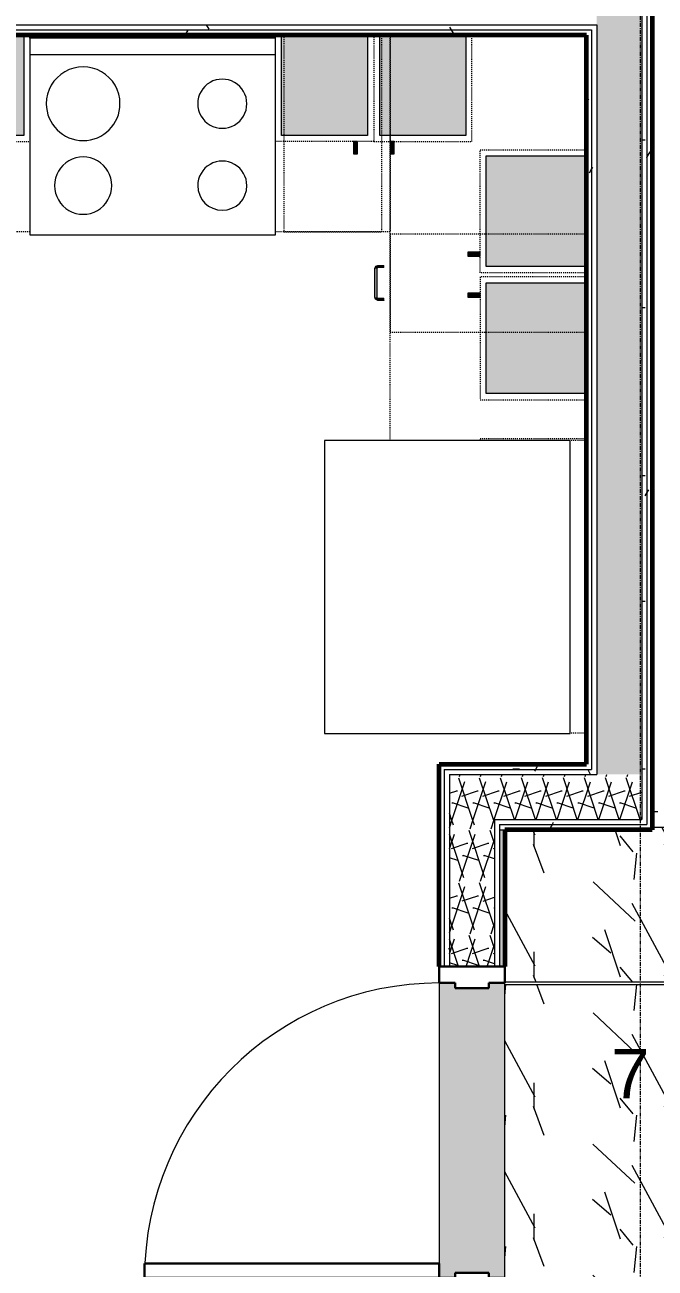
# Model space of a CAD drawing. Header units: inches. Extents: x -4169 to -1846, y 9706 to 12377.
# Drawn here: x -3556.5 to -3479.5, y 10972.7 to 11124.4 of the extents above; entities that cross this region are included whole.
import ezdxf

# ---------------------------------------------------------------- set-up
doc = ezdxf.new("R2010")
doc.units = ezdxf.units.IN
doc.header["$MEASUREMENT"] = 0
doc.linetypes.add('Dash', pattern=[0.25, 0.125, -0.125])
doc.linetypes.add('Grid Line 1_2_', pattern=[0.8749999999999999, 0.4999999999999999, -0.125, 0.125, -0.125])
for name, color, linetype, lineweight in [('0-1', 7, 'Continuous', 5), ('0-2', 7, 'Continuous', 18), ('A-CLNG', 13, 'Continuous', 18), ('A-CLNG-PATT-1', 35, 'Continuous', 18), ('A-DOOR', 31, 'Continuous', 18), ('A-DOOR-6', 31, 'Continuous', 30), ('A-DOOR-7', 31, 'Continuous', 9), ('A-DOOR-FRAM', 31, 'Continuous', 30), ('A-FLOR-2', 7, 'Continuous', 18), ('A-WALL', 113, 'Continuous', 18), ('A-WALL-PATT-4', 111, 'Continuous', 9), ('G-ANNO-SYMB-2', 111, 'Continuous', 9), ('I-WALL', 2, 'Continuous', 18), ('I-WALL-2', 2, 'Continuous', 5), ('I-WALL-3', 2, 'Continuous', 60), ('Q-CASE', 31, 'Continuous', 9), ('Q-CASE-1', 9, 'Continuous', 9), ('Q-CASE-3', 250, 'Continuous', 9), ('Q-CASE-4', 250, 'Dash', 9), ('Q-CASE-HDLN-1', 250, 'Dash', 9), ('Q-CASE-HDLN-2', 31, 'Continuous', 9), ('Q-SPCQ-1', 250, 'Continuous', 9), ('S-GRID-1', 1, 'Grid Line 1_2_', 9)]:
    doc.layers.add(name, color=color, linetype=linetype, lineweight=lineweight)
doc.styles.add('Arial_1', font='arial.ttf', dxfattribs={"height": 5.999999999999996})
pattern_1 = [(0, (0, 0), (20.48, 5.12), [0.845, -14.515, 0.845, -14.515, -81.92]), (0, (0, 0), (20.48, 5.12), [-30.72, 0.845, -29.875, 0.845, -14.515, -35.84]), (0, (0, 0), (20.48, 5.12), [-76.8, 0.845, -9.395, 0.845, -24.755]), (120, (7.68, 2.56), (-14.67405006737632, 15.1762002695053), [0.8449999999999999, -14.515, 0.8449999999999999, -14.515, -81.91999999999999]), (120, (7.68, 2.56), (-14.67405006737632, 15.1762002695053), [-30.72, 0.8449999999999999, -29.875, 0.8449999999999999, -14.515, -35.84]), (120, (7.68, 2.56), (-14.67405006737632, 15.1762002695053), [-76.79999999999998, 0.8449999999999999, -9.394999999999998, 0.8449999999999999, -24.755]), (240, (10.24, 12.8), (-5.805949932623669, -20.2962002695053), [0.845, -14.515, 0.845, -14.515, -81.92]), (240, (10.24, 12.8), (-5.805949932623669, -20.2962002695053), [-30.72, 0.845, -29.875, 0.845, -14.515, -35.84]), (240, (10.24, 12.8), (-5.805949932623669, -20.2962002695053), [-76.8, 0.845, -9.395, 0.845, -24.755])]
pattern_2 = [(161.57, (0.32, 0.32), (-2.560496184573631, -0.0005373861552858683), [0, -18.214, 2.022, 0]), (18.43, (-0.32, 0.32), (-2.560496184573631, 0.0005373861552860904), [0, -18.214, 2.022, 0]), (108.43, (0.32, 0.32), (1.279220909290681, -6.400876726295667), [6.069999999999999, -14.166]), (71.57, (-0.32, 0.32), (1.279220909290681, 6.400876726295667), [6.07, -14.166])]

# ---------------------------------------------------------------- blocks, each defined once
blk = doc.blocks.new('Refrigerator_-_Side-by-Side_6047 - 36_ X 30_-345559-ENLARGED RCP - 2ND FLOOR PLAN')
at = {"layer": 'Q-SPCQ-1'}
for p, q in [((17.87499999999981, 14.42220360188391), (-17.87500000000018, 14.42220360188391)), ((-17.87500000000018, 14.42220360188391), (-17.87500000000018, -15.57779639811609)), ((17.8749999999998, -15.57779639811608), (17.8749999999998, 14.42220360188391)), ((-17.87500000000018, -15.57779639811608), (17.87499999999981, -15.57779639811608))]:
    blk.add_line(p, q, dxfattribs=at)
blk = doc.blocks.new('Range - 24_ x 30_-2320547-ENLARGED RCP - 2ND FLOOR PLAN')
at = {"layer": 'Q-SPCQ-1'}
for p, q in [((29.99999999999996, 23.99999999999998), (-1.957539771512496e-42, 23.99999999999998)), ((-1.957539771512497e-42, 23.99999999999999), (0, 0)), ((29.99999999999996, 0), (29.99999999999996, 23.99999999999998)), ((-2.664535259100375e-15, 21.99999999999997), (29.9999999999962, 21.99999999999997)), ((0, 0), (29.99999999999996, 0))]:
    blk.add_line(p, q, dxfattribs=at)
for centre, radius, start, end in [((6.499999999999339, 16.00000000000003), 4.499999999999293, 359.9999999999996, 179.9999999999998), ((23.49999999999869, 16.00000000000002), 2.999999999999963, 359.9999999999996, 179.9999999999997), ((6.499999999999339, 16.00000000000006), 4.499999999999299, 179.9999999999997, 359.9999999999989), ((23.49999999999869, 16.00000000000005), 2.999999999999962, 180.0000000000001, 3.562221243239139e-13), ((6.499999999999833, 5.999999999999932), 3.499999999999869, 359.9999999999996, 179.9999999999998), ((23.49999999999989, 5.999999999999961), 2.999999999999918, 359.9999999999996, 180), ((6.499999999999833, 5.999999999999954), 3.49999999999987, 180.0000000000001, 3.562221243239139e-13), ((23.49999999999989, 5.999999999999978), 2.999999999999916, 179.9999999999998, 359.9999999999989)]:
    blk.add_arc(centre, radius, start, end, dxfattribs=at)
blk = doc.blocks.new('OD_CW_Countertop - OD_CW_Countertop-2386725-ENLARGED RCP - 2ND FLOOR PLAN')
at = {"layer": 'Q-CASE-HDLN-1'}
for p, q in [((0.7377049180327883, -24.00000000000029), (0.7377049180327883, -2.575717417130423e-13)), ((0.7377049180327883, -2.589040093425925e-13), (14.73770491793514, -2.589040093425925e-13)), ((44.73770491793504, -2.589040093425925e-13), (47.237704917906, -2.589040093425925e-13)), ((68.86270491791424, -2.589040093425925e-13), (70.3627049179664, -2.589040093425925e-13)), ((70.3627049179664, -2.589040093425925e-13), (70.3627049179664, -24.00000000000029))]:
    blk.add_line(p, q, dxfattribs=at)
blk = doc.blocks.new('OD_CW_Countertop - OD_CW_Countertop-2483757-ENLARGED RCP - 2ND FLOOR PLAN')
at = {"layer": 'Q-CASE-HDLN-1'}
for p, q in [((0.7377049180327883, -2.589040093425925e-13), (50.23770493029904, -2.589040093425925e-13)), ((0.7377049180327883, -24.00000000000029), (0.7377049180327883, -22.00000001096754))]:
    blk.add_line(p, q, dxfattribs=at)
blk = doc.blocks.new('300 Series Wall Hung Cabinet_301 - 15_-2215564-ENLARGED RCP - 2ND FLOOR PLAN')
at = {"layer": 'Q-CASE-1'}
for points in [[(-5.011553985249349, 13.1875000000528), (-5.011553985249349, 14.68675565727522), (-5.500000000003523, 14.68675565727522), (-5.500000000003523, 13.1875000000528)], [(6.749999999996077, 0.1875000000138129), (6.749999999996247, 12.43750000005281), (-6.750000000003751, 12.43750000005281), (-6.750000000003921, 0.1875000000138129)]]:
    blk.add_hatch(color=256, dxfattribs=at).paths.add_polyline_path(points, flags=0)
at = {"layer": 'Q-CASE-3'}
for p, q in [((-5.01155398524565, 14.68675565726132), (-5.499999999999833, 14.68675565726132)), ((-5.499999999999833, 14.68675565726132), (-5.499999999999833, 13.187500000039)), ((-5.011553985245655, 13.187500000039), (-5.011553985245655, 14.68675565726132)), ((-6.750000000000163, 0.1874999999998294), (-6.750000000000163, 12.43750000003875)), ((-6.750000000000163, 12.43750000003875), (6.749999999999915, 12.43750000003875)), ((-5.499999999999833, 13.187500000039), (-5.01155398524565, 13.187500000039)), ((6.749999999999915, 12.43750000003875), (6.749999999999915, 0.1874999999998294))]:
    blk.add_line(p, q, dxfattribs=at)
at = {"layer": 'Q-CASE-4'}
for p, q in [((-7.499999999999789, 0.1874999999998294), (-7.499999999999789, 13.187500000039)), ((-7.499999999999789, 13.187500000039), (7.500000000000199, 13.187500000039)), ((7.5000000000002, 13.187500000039), (7.5000000000002, 0.1874999999998294))]:
    blk.add_line(p, q, dxfattribs=at)
blk = doc.blocks.new('300 Series Wall Hung Cabinet_301 - 15_-2216209-ENLARGED RCP - 2ND FLOOR PLAN')
at = {"layer": 'Q-CASE-1'}
for points in [[(-6.749999999996759, -0.187500000014154), (-6.74999999999693, -12.43750000005315), (6.75000000000341, -12.43750000005315), (6.75000000000358, -0.187500000014154)], [(-5.499999999996361, -13.18750000005315), (-5.499999999996361, -14.68675565727557), (-5.011553985242187, -14.68675565727557), (-5.011553985242187, -13.18750000005315)]]:
    blk.add_hatch(color=256, dxfattribs=at).paths.add_polyline_path(points, flags=0)
at = {"layer": 'Q-CASE-3'}
for p, q in [((-6.750000000000163, -12.43750000003909), (-6.750000000000163, -0.1875000000001705)), ((6.749999999999915, -0.1875000000001705), (6.749999999999915, -12.43750000003909)), ((6.749999999999915, -12.43750000003909), (-6.750000000000163, -12.43750000003909)), ((-5.01155398524565, -13.18750000003936), (-5.499999999999833, -13.18750000003936)), ((-5.499999999999833, -13.18750000003936), (-5.499999999999833, -14.68675565726168)), ((-5.011553985245655, -14.68675565726168), (-5.011553985245655, -13.18750000003936)), ((-5.499999999999833, -14.68675565726168), (-5.01155398524565, -14.68675565726168))]:
    blk.add_line(p, q, dxfattribs=at)
at = {"layer": 'Q-CASE-4'}
for p, q in [((-7.499999999999789, -0.1875000000001704), (-7.499999999999789, -13.18750000003934)), ((7.5000000000002, -13.18750000003934), (7.5000000000002, -0.1875000000001705)), ((-7.499999999999789, -13.18750000003934), (7.500000000000199, -13.18750000003934))]:
    blk.add_line(p, q, dxfattribs=at)
blk = doc.blocks.new('300 Series Wall Hung Cabinet_302 - 18_ x 36_-2359323-ENLARGED RCP - 2ND FLOOR PLAN')
at = {"layer": 'Q-CASE-4'}
for p, q in [((17.72499998758976, 13.18750000003899), (18.0000000000002, 13.18750000003899)), ((18.0000000000002, 13.18750000003899), (18.0000000000002, 0.1874999999997655)), ((-17.99999999999978, 0.1874999999997655), (-17.99999999999978, 2.187499988288318))]:
    blk.add_line(p, q, dxfattribs=at)
blk = doc.blocks.new('Base Cabinet-Single Door - 12_-2213366-ENLARGED RCP - 2ND FLOOR PLAN')
at = {"layer": 'Q-CASE-4'}
for p, q in [((-5.262295081967094, 23.99999999999996), (-5.262295081967094, -5.329070518200751e-15)), ((6.737704918032557, 23.99999999999996), (-5.262295081967095, 23.99999999999996)), ((6.737704918032557, -5.329070518200751e-15), (6.737704918032557, 23.99999999999996)), ((-5.262295081967094, -5.329070518200751e-15), (6.737704918032558, -5.329070518200751e-15))]:
    blk.add_line(p, q, dxfattribs=at)
blk = doc.blocks.new('300 Series Wall Hung Cabinet_301 - 12_-2218017-ENLARGED RCP - 2ND FLOOR PLAN')
at = {"layer": 'Q-CASE-1'}
for points in [[(-3.999999999985107, 13.18750000004342), (-3.511553985231103, 13.18750000004342), (-3.511553985231103, 14.68675565726584), (-3.999999999985107, 14.68675565726584)], [(-5.249999999985675, 0.1875000001517719), (5.250000000014665, 0.1875000001517719), (5.250000000014665, 12.43750000004343), (-5.249999999985675, 12.43750000004343), (-5.249999999985675, 0.5625000009266613)]]:
    blk.add_hatch(color=256, dxfattribs=at).paths.add_polyline_path(points, flags=0)
at = {"layer": 'Q-CASE-3'}
for p, q in [((-3.51155398524565, 14.68675565726132), (-3.999999999999833, 14.68675565726132)), ((-3.999999999999833, 14.68675565726132), (-3.999999999999833, 13.18750000003899)), ((-3.511553985245655, 13.18750000003899), (-3.511553985245655, 14.68675565726132)), ((-5.250000000000162, 0.1874999999998294), (-5.250000000000161, 12.43750000003875)), ((-5.250000000000161, 12.43750000003875), (5.249999999999917, 12.43750000003875)), ((-3.999999999999833, 13.18750000003899), (-3.51155398524565, 13.18750000003899)), ((5.249999999999917, 12.43750000003875), (5.249999999999917, 0.1874999999998294))]:
    blk.add_line(p, q, dxfattribs=at)
at = {"layer": 'Q-CASE-4'}
for p, q in [((-5.999999999999787, 0.1874999999998294), (-5.999999999999787, 13.18750000003899)), ((-5.999999999999787, 13.18750000003899), (6.000000000000202, 13.18750000003899)), ((6.000000000000202, 0.562500000931556), (6.000000000000202, 0.1874999999998294))]:
    blk.add_line(p, q, dxfattribs=at)
blk = doc.blocks.new('300 Series Wall Hung Cabinet_301 - 12_-2216986-ENLARGED RCP - 2ND FLOOR PLAN')
at = {"layer": 'Q-CASE-1'}
for points in [[(5.249999999984651, -0.5625000009271729), (5.249999999984651, -0.1875000001522835), (-5.250000000015347, -0.1875000001522835), (-5.250000000015347, -12.43750000004394), (5.249999999984651, -12.43750000004394), (5.249999999984651, -4.792249219558925)], [(-3.511553985260775, -13.18750000004395), (-4.000000000015119, -13.18750000004395), (-4.000000000015119, -14.68675565726637), (-3.511553985260775, -14.68675565726637)]]:
    blk.add_hatch(color=256, dxfattribs=at).paths.add_polyline_path(points, flags=0)
at = {"layer": 'Q-CASE-3'}
for p, q in [((-5.250000000000161, -12.4375000000391), (-5.250000000000162, -0.1875000000001705)), ((5.249999999999917, -0.1875000000001705), (5.249999999999917, -12.4375000000391)), ((5.249999999999917, -12.4375000000391), (-5.250000000000161, -12.4375000000391)), ((-3.51155398524565, -13.18750000003935), (-3.999999999999833, -13.18750000003935)), ((-3.999999999999833, -13.18750000003935), (-3.999999999999833, -14.68675565726168)), ((-3.511553985245655, -14.68675565726168), (-3.511553985245655, -13.18750000003935)), ((-3.999999999999833, -14.68675565726168), (-3.51155398524565, -14.68675565726168))]:
    blk.add_line(p, q, dxfattribs=at)
at = {"layer": 'Q-CASE-4'}
for p, q in [((-5.999999999999787, -0.1875000000001704), (-5.999999999999787, -13.18750000003934)), ((6.000000000000202, -13.18750000003934), (6.000000000000202, -0.1875000000001705)), ((-5.999999999999787, -13.18750000003934), (6.000000000000202, -13.18750000003934))]:
    blk.add_line(p, q, dxfattribs=at)
blk = doc.blocks.new('300 Series Wall Hung Cabinet_301 - 18_-2356589-ENLARGED RCP - 2ND FLOOR PLAN')
at = {"layer": 'Q-CASE-1'}
blk.add_hatch(color=256, dxfattribs=at).paths.add_polyline_path([(8.249999999985333, -4.792249219558754), (8.249999999985333, -0.187500000152113), (-8.250000000014664, -0.1875000001519424), (-8.250000000014664, -2.187500000814168), (5.999999999978512, -2.187500000814338), (5.999999999978512, -12.43750000004377), (8.249999999985333, -12.43750000004377)], flags=0)
at = {"layer": 'Q-CASE-3'}
for p, q in [((-8.250000000000163, -2.187500000809754), (-8.250000000000163, -0.1875000000001705)), ((8.249999999999915, -0.1875000000001705), (8.249999999999915, -12.43750000003909)), ((8.249999999999915, -12.43750000003909), (6.000000000003765, -12.43750000003909))]:
    blk.add_line(p, q, dxfattribs=at)
at = {"layer": 'Q-CASE-4'}
for p, q in [((-8.999999999999789, -0.1875000000001704), (-8.999999999999789, -2.187500000809773)), ((9.000000000000199, -0.5625000009225073), (9.000000000000199, -0.1875000000001705)), ((6.0000000000039, -13.18750000003935), (9.000000000000199, -13.18750000003935))]:
    blk.add_line(p, q, dxfattribs=at)
blk = doc.blocks.new('Drawer_Base_Cabinet_3_drawer_12205 - 12_-V9-ENLARGED RCP - 2ND FLOOR PLAN')
at = {"layer": 'Q-CASE'}
for points in [[(-1.350683429602156, 25.50000000000405), (-1.151837145205604, 25.52206958910376), (-1.01229508195405, 25.68750000000593), (-1.01229508195388, 25.83838834765233), (-1.163183429601986, 25.81250000000394), (-1.283741691359807, 25.75000000000621), (-1.340679677510536, 25.61253954162636)], [(-1.01229508195388, 25.87500000000388), (-1.01229508195405, 25.62500000000394), (2.487704918046176, 25.64174682452882), (2.487704918046347, 25.87500000000388), (1.480773699180304, 25.87500000000439)], [(2.487704918046176, 25.75000000000399), (2.507683135541185, 25.64163343486014), (2.675204918046176, 25.50000000000388), (2.826093265694623, 25.50000000000388), (2.785039875101347, 25.68750000000371), (2.716126094625167, 25.78038485073138), (2.600244459668488, 25.82838459556071), (2.487704918306064, 25.81250000000189), (2.487704918046176, 25.78235238064168)], [(-1.383035810240528, 24.75000000000388), (-1.1415543536678, 24.75000000000388), (-1.154041906480699, 25.50000000000388), (-1.383035810240017, 25.50000000000405), (-1.383035810240358, 25.13604435076373)], [(2.616964189759585, 24.75000000000405), (2.858445646332313, 24.75000000000388), (2.845958093519584, 25.50000000000388), (2.616964189760096, 25.50000000000405)]]:
    blk.add_hatch(color=256, dxfattribs=at).paths.add_polyline_path(points, flags=0)
at = {"layer": 'Q-CASE-HDLN-1'}
for p, q in [((6.737704918034024, 23.99999999999894), (-5.262295081965974, 23.99999999999894)), ((-5.262295081965974, 23.99999999999894), (-5.262295081965974, -1.055155962603748e-12)), ((6.737704918034024, 23.99999999999894), (6.737704918034024, -1.055155962603748e-12)), ((6.737704918034024, -1.055155962603748e-12), (-5.262295081965974, -1.055155962603748e-12))]:
    blk.add_line(p, q, dxfattribs=at)
at = {"layer": 'Q-CASE-HDLN-2'}
for p, q in [((-1.236002898240087, 25.80096480348173), (-1.01229508195388, 25.87500000000401)), ((-1.236002898240087, 25.80096480348255), (-1.012295081953709, 25.87500000000484)), ((-1.01229508195388, 25.87500000000388), (2.487704918046006, 25.87500000000388)), ((2.487704918046347, 25.87500000000401), (2.576181683920253, 25.83052355969497)), ((2.487704918046347, 25.87500000000466), (2.57618168392247, 25.8305235596946)), ((-1.387295081953709, 25.50000000000384), (-1.34281864164501, 25.58847676587724)), ((-1.387295081953539, 25.50000000000466), (-1.34281864164501, 25.58847676587806)), ((-1.38729508195388, 24.75000000000388), (-1.38729508195388, 25.50000000000388)), ((-1.387295081953709, 24.75000000000401), (-1.387295081953709, 25.50000000000384)), ((-1.387295081953709, 24.75000000000484), (-1.387295081953539, 25.50000000000466)), ((-1.387295081967109, 24.75000000000012), (-1.137295081967109, 24.75000000000012)), ((-1.383035810253243, 24.75000000000012), (-1.387295081967109, 24.75000000000012)), ((-1.387295081967012, 24.75000000000016), (-1.383035810253145, 24.75000000000016)), ((-1.383035810253145, 24.75000000000016), (-1.387295081967012, 24.75000000000016)), ((-1.387295081966898, 24.75000000000094), (-1.383035810253032, 24.75000000000094)), ((-1.383035810253032, 24.75000000000094), (-1.387295081966898, 24.75000000000094)), ((-1.137295081967109, 24.75000000000012), (-1.141554353680976, 24.75000000000012)), ((-1.141554353680878, 24.75000000000016), (-1.137295081967012, 24.75000000000016)), ((-1.137295081967012, 24.75000000000016), (-1.141554353680878, 24.75000000000016)), ((-1.141554353680765, 24.75000000000094), (-1.137295081966898, 24.75000000000094)), ((-1.137295081966898, 24.75000000000094), (-1.141554353680765, 24.75000000000094)), ((-1.137295081953937, 25.50000000000388), (-1.137295081953937, 24.75000000000388)), ((-1.137295081953596, 25.50000000000384), (-1.137295081953766, 24.75000000000384)), ((-1.137295081953596, 25.50000000000466), (-1.137295081953766, 24.75000000000466)), ((-1.012295081953709, 25.62500000000407), (-1.049206954186218, 25.6048349522985)), ((-1.01229508195388, 25.62500000000455), (-1.049206954184512, 25.60483495230017)), ((2.487704918046176, 25.62500000000394), (-1.012295081953709, 25.62500000000394)), ((2.612704918046404, 25.50000000000401), (2.592539870341852, 25.53691187223516)), ((2.612704918046233, 25.50000000000484), (2.592539870342704, 25.5369118722341)), ((2.612704918046063, 24.75000000000405), (2.612704918046233, 25.50000000000388)), ((2.612704918046404, 24.75000000000401), (2.612704918046404, 25.50000000000401)), ((2.612704918046233, 24.75000000000484), (2.612704918046233, 25.50000000000484)), ((2.616964189746752, 24.75000000000013), (2.612704918032885, 24.75000000000013)), ((2.612704918032885, 24.75000000000013), (2.862704918032885, 24.75000000000013)), ((2.616964189746851, 24.75000000000018), (2.612704918032984, 24.75000000000018)), ((2.612704918032984, 24.75000000000018), (2.61696418974685, 24.75000000000018)), ((2.616964189746965, 24.75000000000095), (2.612704918033098, 24.75000000000095)), ((2.612704918033098, 24.75000000000095), (2.616964189746965, 24.75000000000095)), ((2.788669721523888, 25.72370781629039), (2.862704918046347, 25.50000000000401)), ((2.788669721524058, 25.72370781629104), (2.862704918046176, 25.50000000000484)), ((2.862704918032885, 24.75000000000013), (2.858445646319019, 24.75000000000013)), ((2.862704918032984, 24.75000000000018), (2.858445646319117, 24.75000000000018)), ((2.858445646319117, 24.75000000000018), (2.862704918032984, 24.75000000000018)), ((2.862704918033098, 24.75000000000095), (2.858445646319232, 24.75000000000095)), ((2.858445646319232, 24.75000000000095), (2.862704918033098, 24.75000000000095)), ((2.862704918046176, 25.50000000000405), (2.862704918046176, 24.75000000000388)), ((2.862704918046347, 25.50000000000401), (2.862704918046347, 24.75000000000401)), ((2.862704918046176, 25.50000000000484), (2.862704918046176, 24.75000000000484))]:
    blk.add_line(p, q, dxfattribs=at)
at = {"layer": 'Q-CASE-HDLN-2', "flags": 128}
for points in [[(-1.38729508195388, 25.50000000000388), (-1.236002898240087, 25.80096480348176), (-1.01229508195388, 25.87500000000388)], [(2.487704918046006, 25.87500000000388), (2.788669721523717, 25.72370781629026), (2.862704918046176, 25.50000000000405)], [(-1.012295081953709, 25.62500000000394), (-1.117478955054764, 25.56753778823737), (-1.137295081953937, 25.50000000000388)], [(2.612704918046233, 25.50000000000388), (2.555242706279671, 25.60518387310493), (2.487704918046176, 25.62500000000394)]]:
    blk.add_lwpolyline(points, dxfattribs=at)
blk = doc.blocks.new('CTR - 1st Phase - Unit Layouts_rvt-1-ENLARGED RCP - 2ND FLOOR PLAN')
at = {"layer": '0-2'}
for name, p, rotation in [('OD_CW_Countertop - OD_CW_Countertop-2386725-ENLARGED RCP - 2ND FLOOR PLAN', (-3511.186031761699, 11099.18939611374), 180), ('300 Series Wall Hung Cabinet_301 - 12_-2218017-ENLARGED RCP - 2ND FLOOR PLAN', (-3519.923736679621, 11123.37689611455), 180), ('Base Cabinet-Single Door - 12_-2213366-ENLARGED RCP - 2ND FLOOR PLAN', (-3518.186031761596, 11123.18939611375), 180), ('OD_CW_Countertop - OD_CW_Countertop-2483757-ENLARGED RCP - 2ND FLOOR PLAN', (-3511.923736678921, 11072.95169118824), 90.00000000002113), ('300 Series Wall Hung Cabinet_301 - 15_-2215564-ENLARGED RCP - 2ND FLOOR PLAN', (-3487.736236679677, 11101.68939611453), 90.00000000003237), ('Drawer_Base_Cabinet_3_drawer_12205 - 12_-V9-ENLARGED RCP - 2ND FLOOR PLAN', (-3487.923736679918, 11092.20169119561), 90.00000000003253), ('300 Series Wall Hung Cabinet_301 - 15_-2216209-ENLARGED RCP - 2ND FLOOR PLAN', (-3487.736236679668, 11086.18939611453), 270.0000000000324), ('Refrigerator_-_Side-by-Side_6047 - 36_ X 30_-345559-ENLARGED RCP - 2ND FLOOR PLAN', (-3504.345940269823, 11055.81439610236), 270.0000000000464), ('300 Series Wall Hung Cabinet_302 - 18_ x 36_-2359323-ENLARGED RCP - 2ND FLOOR PLAN', (-3487.736236679693, 11055.96439611472), 90.00000000003162)]:
    blk.add_blockref(name, p, dxfattribs=dict(at, rotation=rotation))
for name, p in [('300 Series Wall Hung Cabinet_301 - 18_-2356589-ENLARGED RCP - 2ND FLOOR PLAN', (-3564.92373667962, 11123.37689611453)), ('Range - 24_ x 30_-2320547-ENLARGED RCP - 2ND FLOOR PLAN', (-3555.923736679634, 11098.81439611353)), ('300 Series Wall Hung Cabinet_301 - 12_-2216986-ENLARGED RCP - 2ND FLOOR PLAN', (-3507.923736679727, 11123.37689611456))]:
    blk.add_blockref(name, p, dxfattribs=at)
blk = doc.blocks.new('CTR - 1st Phase - Shell_rvt-1-ENLARGED RCP - 2ND FLOOR PLAN')
at = {"layer": 'A-FLOR-2'}
blk.add_line((-3479.923736679722, 11028.4393961104), (-3479.223736679703, 11028.4393961104), dxfattribs=at)
at = {"layer": 'S-GRID-1'}
blk.add_line((-3481.323736679715, 9836.179692344092), (-3481.323736679694, 12344.54045190506), dxfattribs=at)
blk = doc.blocks.new('HOLLOW METAL - UNIT DOOR-2125827-ENLARGED RCP - 2ND FLOOR PLAN')
at = {"layer": 'A-DOOR-6'}
for p, q in [((16.2499999999999, -4.249999999999965), (17.9999999999999, -4.249999999999971)), ((16.24999999999985, -40.24999999999997), (16.2499999999999, -4.249999999999965)), ((17.9999999999999, -4.249999999999971), (17.99999999999985, -40.24999999999997)), ((17.99999999999985, -40.24999999999997), (16.24999999999985, -40.24999999999997))]:
    blk.add_line(p, q, dxfattribs=at)
at = {"layer": 'A-DOOR-7'}
blk.add_arc((17.99999999999991, -4.249999999999967), 36.00000000000004, 179.9999999999995, 269.9999999999992, dxfattribs=at)
at = {"layer": 'A-DOOR-FRAM'}
for p, q in [((-20.0000000000001, 3.750000000000011), (-18.00000000000011, 3.750000000000011)), ((-20.0000000000001, -4.249999999999995), (-20.0000000000001, 3.75000000000001)), ((-18.00000000000011, 3.750000000000011), (-18.00000000000011, 1.812500000000015)), ((17.99999999999989, 3.750000000000011), (19.99999999999988, 3.750000000000011)), ((17.99999999999989, 1.812500000000015), (17.99999999999989, 3.750000000000011)), ((19.99999999999988, 3.750000000000011), (19.99999999999988, -4.249999999999995)), ((-18.00000000000011, 1.812500000000015), (-17.37500000000012, 1.812500000000015)), ((-17.37500000000012, 1.812500000000015), (-17.37500000000012, -2.312500000000002)), ((17.37499999999992, 1.812500000000015), (17.99999999999989, 1.812500000000015)), ((17.37499999999992, -2.312500000000002), (17.37499999999992, 1.812500000000015)), ((-18.00000000000011, -2.312500000000002), (-18.00000000000011, -4.249999999999995)), ((-17.37500000000012, -2.312500000000002), (-18.00000000000011, -2.312500000000002)), ((17.99999999999989, -2.312500000000002), (17.37499999999992, -2.312500000000002)), ((17.99999999999989, -4.249999999999995), (17.99999999999989, -2.312500000000002)), ((-18.00000000000011, -4.249999999999995), (-20.0000000000001, -4.249999999999995)), ((19.99999999999988, -4.249999999999995), (17.99999999999989, -4.249999999999995))]:
    blk.add_line(p, q, dxfattribs=at)

msp = doc.modelspace()

# ---------------------------------------------------------------- hatches: boundary and pattern name
at = {"layer": 'A-CLNG-PATT-1'}
h = msp.add_hatch(dxfattribs=at)
h.set_pattern_fill('FP_53', color=256, style=0, pattern_type=2)
h.set_pattern_definition([(108.435, (4.16, 0), (-16.00052108790088, 32.00033826251902), [6.072, -44.525]), (139.399, (2.24, 5.76), (-96.00016541438214, 79.99987980873014), [2.95, -144.562]), (136.848, (16, 7.68), (-240.0020285187108, 223.9982064010868), [7.017999999999999, -343.889]), (109.983, (10.88, 12.48), (-47.99971113279147, 127.9998680826218), [3.746, -183.53]), (90, (9.6, 0), (-16, 16), [3.2, -12.8]), (118.443, (9.6, 3.2), (112.0002198994884, -207.9993794088488), [8.734, -427.981]), (84.28900000000002, (5.44, 10.88), (-16.00092206112034, -143.9994794650104), [3.216, -157.582]), (129.806, (5.76, 14.08), (64.00060152693437, -80.0001644072721), [2.499, -122.465])])
h.paths.add_polyline_path([(-3478.298736679812, 10949.97086458937), (-3435.323736679902, 10949.97086458936), (-3435.323736679906, 10968.92086458936), (-3478.298736679812, 10968.92086458937), (-3478.298736679812, 10952.92355345907)], flags=0)
h.paths.add_polyline_path([(-3497.923736679713, 10969.17086458937), (-3435.323736679906, 10969.17086458937), (-3435.323736679908, 11007.32086458936), (-3497.923736679713, 11007.32086458936), (-3497.923736679713, 10969.48939611043)], flags=0)
h.paths.add_polyline_path([(-3464.183974563003, 11007.57086458937), (-3435.323736679908, 11007.57086458937), (-3435.323736679906, 11026.52086458936), (-3479.923736679726, 11026.52086458936), (-3479.923736679726, 11026.18939611053), (-3497.923736679718, 11026.18939611053), (-3497.923736679713, 11007.57086458937), (-3479.223736679706, 11007.57086458937)], flags=0)
at = {"layer": 'A-WALL-PATT-4'}
h = msp.add_hatch(dxfattribs=at)
h.set_pattern_fill('FP_1', color=256, style=0, pattern_type=2)
h.set_pattern_definition(pattern_1)
h.paths.add_polyline_path([(-3480.548736679727, 11027.43939611053), (-3480.548736679719, 11368.73939611051), (-3481.173736679717, 11368.73939611051), (-3481.173736679719, 11027.43939611053)], flags=0)
h = msp.add_hatch(dxfattribs=at)
h.set_pattern_fill('FP_1', color=256, style=0, pattern_type=2)
h.set_pattern_definition(pattern_1)
h.paths.add_polyline_path([(-3480.548736679727, 11026.81439611053), (-3479.923736679729, 11026.81439611053), (-3479.923736679718, 11369.3643961105), (-3480.548736679719, 11369.3643961105), (-3480.548736679727, 11026.97194810194)], flags=0)
h = msp.add_hatch(dxfattribs=at)
h.set_pattern_fill('FP_1', color=256, style=0, pattern_type=2)
h.set_pattern_definition(pattern_1)
h.paths.add_polyline_path([(-3487.294347634783, 11033.56439611053), (-3486.673736679724, 11033.56439611053), (-3486.673736679724, 11124.43939611053), (-3487.298736679725, 11124.43939611053), (-3487.298736679726, 11033.56439611053)], flags=0)
h.paths.add_polyline_path([(-3486.673736679723, 11193.07528628549), (-3486.673736679722, 11362.61439611051), (-3487.298736679719, 11362.61439611051), (-3487.298736679724, 11270.35673196651), (-3487.165826461572, 11270.35673196651), (-3487.165826461572, 11234.60673196649), (-3487.298736679724, 11234.60673196649), (-3487.298736679724, 11193.13995738675), (-3487.125882242063, 11193.1220714878)], flags=0)
h.paths.add_polyline_path([(-3486.673736679724, 11127.93939611053), (-3486.673736679723, 11193.07528628549), (-3487.298736679724, 11193.07528628549), (-3487.298736679725, 11127.93939611053)], flags=0)
h = msp.add_hatch(dxfattribs=at)
h.set_pattern_fill('FP_4', color=256, style=0, pattern_type=2)
h.set_pattern_definition(pattern_2)
h.paths.add_polyline_path([(-3481.173736679727, 11032.93939611053), (-3481.176119992715, 11363.23939611051), (-3486.673736679722, 11363.23939611051), (-3486.673736679726, 11032.93939611053)], flags=0)
h = msp.add_hatch(dxfattribs=at)
h.set_pattern_fill('FP_1', color=256, style=0, pattern_type=2)
h.set_pattern_definition(pattern_1)
h.paths.add_polyline_path([(-3487.298736679726, 11034.18939611053), (-3487.298736679725, 11123.81439611053), (-3487.923736679725, 11123.81439611053), (-3487.923736679724, 11034.18939611053)], flags=0)
h.paths.add_polyline_path([(-3487.923736679724, 11128.56439611053), (-3487.298736679725, 11128.56546763707), (-3487.298736679724, 11193.07528628549), (-3487.923736679724, 11193.07528628549), (-3487.923736679724, 11129.18939611053)], flags=0)
h.paths.add_polyline_path([(-3487.298736679724, 11193.13995738675), (-3487.298736679724, 11234.60673196649), (-3487.923736679723, 11234.60673196649), (-3487.923736679724, 11193.20462848801), (-3487.751922208912, 11193.18685019834)], flags=0)
h.paths.add_polyline_path([(-3487.923736679723, 11270.35673196651), (-3487.298736679724, 11270.35673196651), (-3487.298736679723, 11361.98939611051), (-3487.923736679722, 11361.98939611051), (-3487.923736679723, 11282.15814611041)], flags=0)
h = msp.add_hatch(dxfattribs=at)
h.set_pattern_fill('FP_1', color=256, style=0, pattern_type=2)
h.set_pattern_definition(pattern_1)
h.paths.add_polyline_path([(-3852.473736679697, 11123.81439611053), (-3487.298736679725, 11123.81439611053), (-3487.298736679725, 11124.43939611053), (-3852.473736679697, 11124.43939611053)], flags=0)
h = msp.add_hatch(dxfattribs=at)
h.set_pattern_fill('FP_1', color=256, style=0, pattern_type=2)
h.set_pattern_definition(pattern_1)
h.paths.add_polyline_path([(-3497.949942604518, 11123.18939611053), (-3487.923736679725, 11123.18939611053), (-3487.923736679725, 11123.81439611053), (-3605.548736679881, 11123.81439611053), (-3605.548736679881, 11123.18939611053), (-3499.173736679718, 11123.18939611053)], flags=0)
h.paths.add_polyline_path([(-3852.473736679697, 11123.18939611053), (-3610.298736679924, 11123.18939611053), (-3610.298736679924, 11123.81439611053), (-3852.473736679697, 11123.81439611053)], flags=0)
h = msp.add_hatch(dxfattribs=at)
h.set_pattern_fill('FP_1', color=256, style=0, pattern_type=2)
h.set_pattern_definition(pattern_1)
h.paths.add_polyline_path([(-3498.903217724989, 11033.56439611053), (-3487.298736679726, 11033.56439611053), (-3487.298736679726, 11034.18939611053), (-3505.923736679719, 11034.18939611053), (-3505.923736679719, 11033.56439611053), (-3499.173736679715, 11033.56439611053)], flags=0)
h = msp.add_hatch(dxfattribs=at)
h.set_pattern_fill('FP_1', color=256, style=0, pattern_type=2)
h.set_pattern_definition(pattern_1)
h.paths.add_polyline_path([(-3498.930821699962, 11032.93939611053), (-3486.673736679726, 11032.93939611053), (-3486.673736679724, 11033.56439611053), (-3505.298736679719, 11033.56439611053), (-3505.298736679719, 11032.93939611053), (-3499.173736679715, 11032.93939611053)], flags=0)
h = msp.add_hatch(dxfattribs=at)
h.set_pattern_fill('FP_1', color=256, style=0, pattern_type=2)
h.set_pattern_definition(pattern_1)
h.paths.add_polyline_path([(-3504.673736679713, 10964.96439611622), (-3504.673736679712, 10969.48939611043), (-3505.298736679712, 10969.48939611043), (-3505.298736679712, 10964.96439611622), (-3504.901009406986, 10964.96439611622)], flags=0)
h.paths.add_polyline_path([(-3505.298736679719, 11009.48939611044), (-3504.673736679718, 11009.48939611044), (-3504.67373667972, 11032.93939611053), (-3505.298736679719, 11032.93939611053), (-3505.298736679719, 11013.24880121723)], flags=0)
h = msp.add_hatch(dxfattribs=at)
h.set_pattern_fill('FP_4', color=256, style=0, pattern_type=2)
h.set_pattern_definition(pattern_2)
h.paths.add_polyline_path([(-3499.173736679715, 11027.43939611053), (-3481.173736679719, 11027.43939611053), (-3481.173736679719, 11032.93939611053), (-3504.67373667972, 11032.93939611053), (-3504.67373667972, 11027.43939611053)], flags=0)
h = msp.add_hatch(dxfattribs=at)
h.set_pattern_fill('FP_4', color=256, style=0, pattern_type=2)
h.set_pattern_definition(pattern_2)
h.paths.add_polyline_path([(-3499.173736679713, 10966.96439611621), (-3499.173736679713, 10969.48939611043), (-3504.673736679712, 10969.48939611043), (-3504.673736679713, 10966.96439611622)], flags=0)
h.paths.add_polyline_path([(-3503.986236679717, 11009.48939611044), (-3499.173736679712, 11009.48939611044), (-3499.173736679715, 11027.43939611053), (-3504.67373667972, 11027.43939611053), (-3504.673736679718, 11009.48939611044)], flags=0)
h = msp.add_hatch(dxfattribs=at)
h.set_pattern_fill('FP_1', color=256, style=0, pattern_type=2)
h.set_pattern_definition(pattern_1)
h.paths.add_polyline_path([(-3498.548736679719, 11026.81439611053), (-3480.548736679727, 11026.81439611053), (-3480.548736679727, 11027.43939611053), (-3499.173736679715, 11027.43939611053), (-3499.173736679715, 11026.81439611053), (-3498.627394196138, 11026.81439611053)], flags=0)
h = msp.add_hatch(dxfattribs=at)
h.set_pattern_fill('FP_1', color=256, style=0, pattern_type=2)
h.set_pattern_definition(pattern_1)
h.paths.add_polyline_path([(-3481.255324840014, 11026.18939611053), (-3479.923736679726, 11026.18939611053), (-3479.923736679726, 11026.81439611053), (-3498.548736679719, 11026.81439611053), (-3498.548736679719, 11026.18939611053), (-3497.923736679718, 11026.18939611053)], flags=0)
at = {"layer": 'I-WALL-2'}
h = msp.add_hatch(color=256, dxfattribs=at)
h.paths.add_polyline_path([(-3497.923736679713, 10968.21439611622), (-3497.949942604519, 10969.48939611043), (-3498.548736679712, 10969.48939611043), (-3498.548736679712, 10968.21439611622), (-3497.949942604519, 10968.21439611622)], flags=0)
h.paths.add_polyline_path([(-3498.548736679717, 11009.48939611044), (-3497.923736679717, 11009.48939611044), (-3497.949942604519, 11026.18939611053), (-3498.548736679718, 11026.18939611053), (-3498.548736679719, 11013.24880121723)], flags=0)
msp.add_hatch(color=256, dxfattribs=at).paths.add_polyline_path([(-3505.923736679718, 10971.48939611043), (-3503.986236679701, 10971.48939611043), (-3503.986236679707, 10972.11439611043), (-3499.861236679713, 10972.11439611043), (-3499.861236679712, 10971.48939611043), (-3497.923736679713, 10971.48939611043), (-3497.949942604519, 11007.48939611043), (-3499.861236679717, 11007.48939611043), (-3499.861236679717, 11006.86439611043), (-3503.986236679717, 11006.86439611043), (-3503.986236679717, 11007.48939611043), (-3505.923736679718, 11007.48939611043), (-3505.923736679718, 10972.11439611043)], flags=0)

# ---------------------------------------------------------------- linework, layer by layer
at = {"layer": 'A-CLNG'}
for p, q in [((-3479.923736679722, 11026.52086458935), (-3435.323736679902, 11026.52086458935)), ((-3435.323736679902, 11007.57086458935), (-3497.923736679712, 11007.57086458935)), ((-3497.923736679712, 11007.32086458934), (-3435.323736679903, 11007.32086458934))]:
    msp.add_line(p, q, dxfattribs=at)
at = {"layer": 'A-WALL'}
for p, q in [((-3481.173736679714, 11368.73939611049), (-3481.173736679722, 11027.43939611052)), ((-3480.548736679715, 11369.36439611049), (-3480.548736679722, 11026.81439611051)), ((-3852.473736679692, 11124.43939611052), (-3486.67373667972, 11124.43939611051)), ((-3852.473736679692, 11123.81439611052), (-3487.29873667972, 11123.81439611051)), ((-3487.298736679721, 11123.81439611051), (-3487.298736679723, 11033.56439611051)), ((-3486.67373667972, 11124.43939611051), (-3486.673736679722, 11032.93939611052)), ((-3505.298736679715, 11033.56439611052), (-3505.298736679713, 11009.48939611042)), ((-3505.298736679715, 11033.56439611051), (-3487.298736679722, 11033.56439611051)), ((-3504.673736679715, 11032.93939611052), (-3504.673736679713, 11009.48939611042)), ((-3504.673736679715, 11032.93939611052), (-3486.673736679722, 11032.93939611052)), ((-3499.173736679715, 11027.43939611051), (-3499.173736679713, 11009.48939611042)), ((-3499.173736679715, 11027.43939611051), (-3481.173736679722, 11027.43939611052)), ((-3498.548736679715, 11026.81439611051), (-3498.548736679712, 11009.48939611042)), ((-3498.548736679715, 11026.81439611052), (-3480.548736679722, 11026.81439611052)), ((-3498.548736679714, 11026.18939611052), (-3497.923736679714, 11026.18939611052))]:
    msp.add_line(p, q, dxfattribs=at)
at = {"layer": 'I-WALL'}
for p, q in [((-3505.923736679713, 11007.48939611042), (-3505.92373667971, 10973.23939611042)), ((-3497.923736679709, 10971.48939611042), (-3497.923736679713, 11007.48939611042))]:
    msp.add_line(p, q, dxfattribs=at)
at = {"layer": 'I-WALL-3'}
for p, q in [((-3479.923736679714, 11369.98939611049), (-3479.923736679722, 11026.18939611052)), ((-3487.92373667972, 11123.18939611051), (-3728.412035259852, 11123.18939611052)), ((-3487.923736679722, 11034.18939611052), (-3487.923736679719, 11123.18939611051)), ((-3505.923736679713, 11009.48939611042), (-3505.923736679715, 11034.18939611051)), ((-3505.923736679715, 11034.18939611051), (-3487.923736679722, 11034.18939611052)), ((-3497.923736679714, 11026.18939611052), (-3497.923736679713, 11009.48939611042)), ((-3479.923736679722, 11026.18939611052), (-3497.923736679714, 11026.18939611052))]:
    msp.add_line(p, q, dxfattribs=at)

# ---------------------------------------------------------------- block references
at = {"layer": '0-1'}
for name in ['CTR - 1st Phase - Shell_rvt-1-ENLARGED RCP - 2ND FLOOR PLAN', 'CTR - 1st Phase - Unit Layouts_rvt-1-ENLARGED RCP - 2ND FLOOR PLAN']:
    msp.add_blockref(name, (0, 0), dxfattribs=at)
at = {"layer": 'A-DOOR', "rotation": 270.0000000000057}
msp.add_blockref('HOLLOW METAL - UNIT DOOR-2125827-ENLARGED RCP - 2ND FLOOR PLAN', (-3501.673736679711, 10989.48939611042), dxfattribs=at)

# ---------------------------------------------------------------- texts
at = {"layer": 'G-ANNO-SYMB-2', "insert": (-3484.907762589411, 10999.42094466519), "char_height": 5.999999999999996, "width": 5.655999999999995, "attachment_point": 1, "style": 'Arial_1'}
msp.add_mtext('7', dxfattribs=at)

doc.saveas('drawing.dxf')
